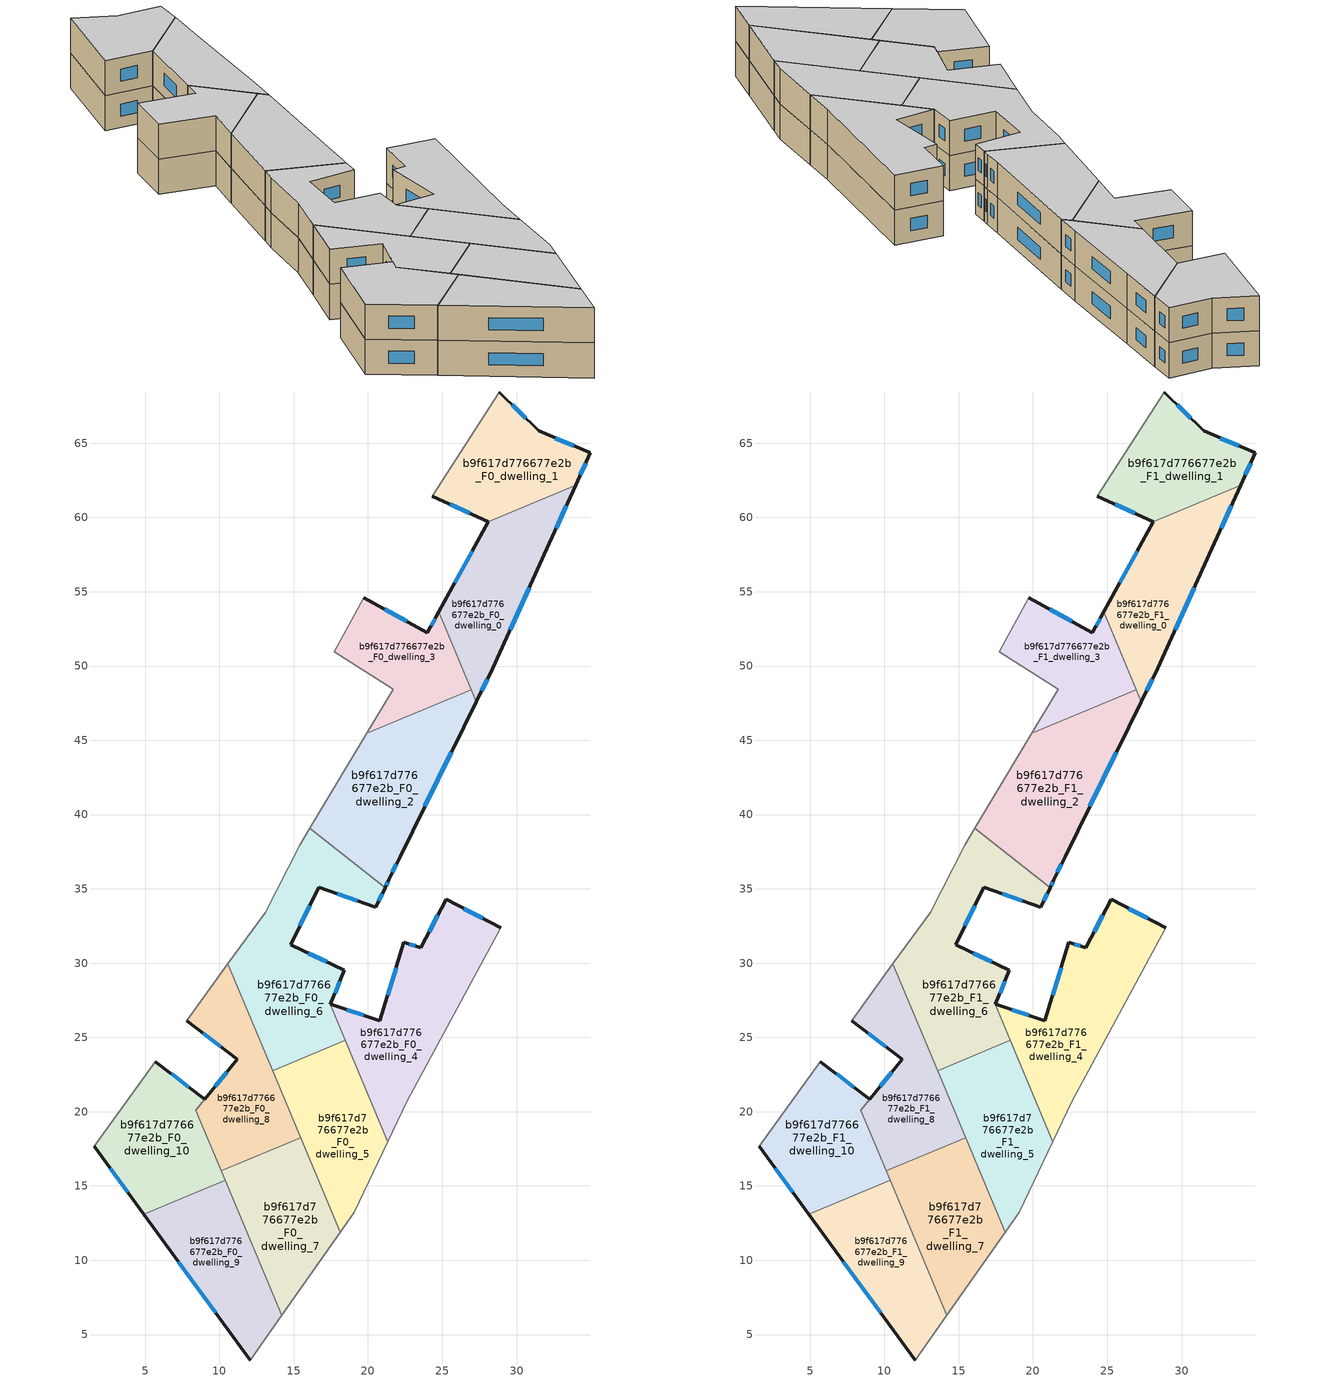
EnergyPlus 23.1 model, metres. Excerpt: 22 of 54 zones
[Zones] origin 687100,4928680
b9f617d776677e2b_F0_dwelling_0
 floor ground (EU_floor_Construction): 33.98,62.18 32.04,57.89 28.38,49.83 27.29,47.6 24.76,53.64 28.08,59.71 z0
 wall outside (EU_wall_Construction): 28.08,59.71 24.76,53.64 / 27.29,47.6 28.38,49.83 32.04,57.89 33.98,62.18 z0:3
 wall to b9f617d776677e2b_F0_dwelling_1 (EU_wall_Construction): 33.98,62.18 28.08,59.71 z0:3
 wall to b9f617d776677e2b_F0_dwelling_3 (EU_wall_Construction): 24.76,53.64 26.95,48.41 z0:3
 wall to b9f617d776677e2b_F0_dwelling_2 (EU_wall_Construction): 26.95,48.41 27.29,47.6 z0:3
 window (EU_Window_Construction): 27,57.74 25.84,55.61 / 32.67,59.29 33.35,60.79 / 29.57,52.45 30.85,55.27 / 27.64,48.33 28.03,49.11 z0.98:2.02
b9f617d776677e2b_F0_dwelling_1
 floor ground (EU_floor_Construction): 34.96,64.36 33.98,62.18 28.08,59.71 24.32,61.43 28.83,68.45 31.49,65.82 z0
 wall outside (EU_wall_Construction): 24.32,61.43 28.08,59.71 / 33.98,62.18 34.96,64.36 31.49,65.82 28.83,68.45 z0:3
 wall adiabatic (EU_wall_Construction): 28.83,68.45 24.32,61.43 z0:3
 window (EU_Window_Construction): 25.55,60.87 26.86,60.27 / 30.63,66.68 29.7,67.59 / 33.84,64.84 32.62,65.35 / 34.3,62.89 34.64,63.65 z0.98:2.02
b9f617d776677e2b_F0_dwelling_10
 floor ground (EU_floor_Construction): 9.02,20.83 8.42,20.08 10.38,15.4 4.91,13.11 1.57,17.67 5.69,23.37 z0
 wall outside (EU_wall_Construction): 1.57,17.67 4.91,13.11 / 9.02,20.83 5.69,23.37 z0:3
 wall to b9f617d776677e2b_F0_dwelling_8 (EU_wall_Construction): 10.12,16.01 8.42,20.08 9.02,20.83 z0:3
 wall to b9f617d776677e2b_F0_dwelling_9 (EU_wall_Construction): 4.91,13.11 10.38,15.4 z0:3
 wall adiabatic (EU_wall_Construction): 5.69,23.37 1.57,17.67 z0:3
 wall to b9f617d776677e2b_F0_dwelling_7 (EU_wall_Construction): 10.38,15.4 10.12,16.01 z0:3
 window (EU_Window_Construction): 2.66,16.19 3.82,14.59 / 7.94,21.66 6.78,22.55 z0.98:2.02
b9f617d776677e2b_F0_dwelling_2
 floor ground (EU_floor_Construction): 26.95,48.41 27.29,47.6 22.16,37.17 21.4,35.61 21.16,35.09 16.09,39.08 19.94,45.48 z0
 wall outside (EU_wall_Construction): 21.16,35.09 21.4,35.61 22.16,37.17 27.29,47.6 z0:3
 wall to b9f617d776677e2b_F0_dwelling_6 (EU_wall_Construction): 16.09,39.08 21.16,35.09 z0:3
 wall adiabatic (EU_wall_Construction): 19.94,45.48 16.09,39.08 z0:3
 wall to b9f617d776677e2b_F0_dwelling_3 (EU_wall_Construction): 26.95,48.41 19.94,45.48 z0:3
 window (EU_Window_Construction): 23.83,40.57 25.62,44.21 / 21.65,36.12 21.92,36.67 / 21.24,35.26 21.32,35.44 z0.98:2.02
b9f617d776677e2b_F0_dwelling_3
 floor ground (EU_floor_Construction): 24.76,53.64 26.95,48.41 19.94,45.48 21.71,48.43 17.72,50.95 19.72,54.59 24,52.25 z0
 wall outside (EU_wall_Construction): 24.76,53.64 24,52.25 19.72,54.59 z0:3
 wall adiabatic (EU_wall_Construction): 19.72,54.59 17.72,50.95 21.71,48.43 19.94,45.48 z0:3
 window (EU_Window_Construction): 22.61,53.01 21.12,53.83 / 24.51,53.19 24.25,52.7 z0.98:2.02
b9f617d776677e2b_F0_dwelling_4
 floor ground (EU_floor_Construction): 28.92,32.38 22.65,20.74 21.33,17.98 17.46,27.23 17.48,27.23 20.79,26.12 22.42,31.39 23.56,31.04 25.25,34.29 z0
 wall outside (EU_wall_Construction): 28.92,32.38 25.25,34.29 23.56,31.04 22.42,31.39 20.79,26.12 17.48,27.23 17.46,27.23 z0:3
 wall adiabatic (EU_wall_Construction): 21.33,17.98 22.65,20.74 28.92,32.38 z0:3
 wall to b9f617d776677e2b_F0_dwelling_5 (EU_wall_Construction): 18.48,24.79 21.33,17.98 z0:3
 wall to b9f617d776677e2b_F0_dwelling_6 (EU_wall_Construction): 17.46,27.23 18.48,24.79 z0:3
 window (EU_Window_Construction): 19.72,26.48 18.56,26.87 / 21.89,29.68 21.32,27.84 / 23.19,31.16 22.79,31.28 / 24.7,33.24 24.11,32.1 / 27.73,33.01 26.45,33.67 z0.98:2.02
b9f617d776677e2b_F0_dwelling_5
 floor ground (EU_floor_Construction): 18.48,24.79 21.33,17.98 19.06,13.22 18.13,11.9 13.59,22.75 z0
 wall to b9f617d776677e2b_F0_dwelling_6 (EU_wall_Construction): 18.48,24.79 13.59,22.75 z0:3
 wall adiabatic (EU_wall_Construction): 18.13,11.9 19.06,13.22 21.33,17.98 z0:3
 wall to b9f617d776677e2b_F0_dwelling_7 (EU_wall_Construction): 15.47,18.25 18.13,11.9 z0:3
 wall to b9f617d776677e2b_F0_dwelling_8 (EU_wall_Construction): 13.59,22.74 15.47,18.25 z0:3
b9f617d776677e2b_F0_dwelling_6
 floor ground (EU_floor_Construction): 21.16,35.09 20.53,33.76 16.68,35.11 14.8,31.24 18.41,29.51 17.48,27.23 18.48,24.79 13.59,22.75 10.57,29.95 13.08,33.4 15.4,37.93 16.09,39.08 z0
 wall outside (EU_wall_Construction): 17.48,27.23 18.41,29.51 14.8,31.24 16.68,35.11 20.53,33.76 21.16,35.09 z0:3
 wall adiabatic (EU_wall_Construction): 16.09,39.08 15.4,37.93 13.08,33.4 10.57,29.95 z0:3
 wall to b9f617d776677e2b_F0_dwelling_8 (EU_wall_Construction): 10.57,29.95 13.59,22.75 z0:3
 window (EU_Window_Construction): 20.74,34.19 20.95,34.66 / 17.94,34.67 19.28,34.2 / 15.42,32.5 16.07,33.86 / 17.24,30.08 15.98,30.68 / 17.78,27.97 18.11,28.77 z0.98:2.02
b9f617d776677e2b_F0_dwelling_7
 floor ground (EU_floor_Construction): 15.47,18.25 18.13,11.9 14.19,6.3 10.12,16.01 z0
 wall adiabatic (EU_wall_Construction): 14.19,6.3 18.13,11.9 z0:3
 wall to b9f617d776677e2b_F0_dwelling_8 (EU_wall_Construction): 15.47,18.25 10.12,16.01 z0:3
 wall to b9f617d776677e2b_F0_dwelling_9 (EU_wall_Construction): 10.38,15.4 14.19,6.3 z0:3
b9f617d776677e2b_F0_dwelling_8
 floor ground (EU_floor_Construction): 10.57,29.95 15.47,18.25 10.12,16.01 8.42,20.08 11.19,23.53 7.79,26.12 z0
 wall outside (EU_wall_Construction): 7.79,26.12 11.19,23.53 9.03,20.84 z0:3
 wall adiabatic (EU_wall_Construction): 10.57,29.95 7.79,26.12 z0:3
 window (EU_Window_Construction): 10.49,22.66 9.73,21.71 / 8.9,25.28 10.09,24.38 z0.98:2.02
b9f617d776677e2b_F0_dwelling_9
 floor ground (EU_floor_Construction): 10.38,15.4 14.19,6.3 12.07,3.29 4.91,13.11 z0
 wall outside (EU_wall_Construction): 4.91,13.11 12.07,3.29 z0:3
 wall adiabatic (EU_wall_Construction): 12.07,3.29 14.19,6.3 z0:3
 window (EU_Window_Construction): 7.24,9.91 9.74,6.48 z0.98:2.02
b9f617d776677e2b_F1_dwelling_0
 floor to b9f617d776677e2b_F0_dwelling_0 (EU_floor_Construction): 33.98,62.18 32.04,57.89 28.38,49.83 27.29,47.6 24.76,53.64 28.08,59.71 z3
 wall outside (EU_wall_Construction): 28.08,59.71 24.76,53.64 / 27.29,47.6 28.38,49.83 32.04,57.89 33.98,62.18 z3:6
 wall to b9f617d776677e2b_F1_dwelling_1 (EU_wall_Construction): 33.98,62.18 28.08,59.71 z3:6
 wall to b9f617d776677e2b_F1_dwelling_3 (EU_wall_Construction): 24.76,53.64 26.95,48.41 z3:6
 wall to b9f617d776677e2b_F1_dwelling_2 (EU_wall_Construction): 26.95,48.41 27.29,47.6 z3:6
 window (EU_Window_Construction): 27,57.74 25.84,55.61 / 32.67,59.29 33.35,60.79 / 29.57,52.45 30.85,55.27 / 27.64,48.33 28.03,49.11 z3.98:5.02
 ceiling to b9f617d776677e2b_F2_dwelling_0 (EU_floor_Construction): 28.38,49.83 32.04,57.89 33.98,62.18 28.08,59.71 24.76,53.64 27.29,47.6 z6
b9f617d776677e2b_F1_dwelling_1
 floor to b9f617d776677e2b_F0_dwelling_1 (EU_floor_Construction): 34.96,64.36 33.98,62.18 28.08,59.71 24.32,61.43 28.83,68.45 31.49,65.82 z3
 wall outside (EU_wall_Construction): 24.32,61.43 28.08,59.71 / 33.98,62.18 34.96,64.36 31.49,65.82 28.83,68.45 z3:6
 wall adiabatic (EU_wall_Construction): 28.83,68.45 24.32,61.43 z3:6
 window (EU_Window_Construction): 25.55,60.87 26.86,60.27 / 30.63,66.68 29.7,67.59 / 33.84,64.84 32.62,65.35 / 34.3,62.89 34.64,63.65 z3.98:5.02
 ceiling to b9f617d776677e2b_F2_dwelling_1 (EU_floor_Construction): 33.98,62.18 34.96,64.36 31.49,65.82 28.83,68.45 24.32,61.43 28.08,59.71 z6
b9f617d776677e2b_F1_dwelling_10
 floor to b9f617d776677e2b_F0_dwelling_10 (EU_floor_Construction): 9.02,20.83 8.42,20.08 10.38,15.4 4.91,13.11 1.57,17.67 5.69,23.37 z3
 wall outside (EU_wall_Construction): 1.57,17.67 4.91,13.11 / 9.02,20.83 5.69,23.37 z3:6
 wall to b9f617d776677e2b_F1_dwelling_8 (EU_wall_Construction): 10.12,16.01 8.42,20.08 9.02,20.83 z3:6
 wall to b9f617d776677e2b_F1_dwelling_9 (EU_wall_Construction): 4.91,13.11 10.38,15.4 z3:6
 wall adiabatic (EU_wall_Construction): 5.69,23.37 1.57,17.67 z3:6
 wall to b9f617d776677e2b_F1_dwelling_7 (EU_wall_Construction): 10.38,15.4 10.12,16.01 z3:6
 window (EU_Window_Construction): 2.66,16.19 3.82,14.59 / 7.94,21.66 6.78,22.55 z3.98:5.02
 ceiling to b9f617d776677e2b_F2_dwelling_10 (EU_floor_Construction): 10.38,15.4 8.42,20.08 9.02,20.83 5.69,23.37 1.57,17.67 4.91,13.11 z6
b9f617d776677e2b_F1_dwelling_2
 floor to b9f617d776677e2b_F0_dwelling_2 (EU_floor_Construction): 26.95,48.41 27.29,47.6 22.16,37.17 21.4,35.61 21.16,35.09 16.09,39.08 19.94,45.48 z3
 wall outside (EU_wall_Construction): 21.16,35.09 21.4,35.61 22.16,37.17 27.29,47.6 z3:6
 wall to b9f617d776677e2b_F1_dwelling_6 (EU_wall_Construction): 16.09,39.08 21.16,35.09 z3:6
 wall adiabatic (EU_wall_Construction): 19.94,45.48 16.09,39.08 z3:6
 wall to b9f617d776677e2b_F1_dwelling_3 (EU_wall_Construction): 26.95,48.41 19.94,45.48 z3:6
 window (EU_Window_Construction): 23.83,40.57 25.62,44.21 / 21.65,36.12 21.92,36.67 / 21.24,35.26 21.32,35.44 z3.98:5.02
 ceiling to b9f617d776677e2b_F2_dwelling_2 (EU_floor_Construction): 22.16,37.17 27.29,47.6 26.95,48.41 19.94,45.48 16.09,39.08 21.16,35.09 21.4,35.61 z6
b9f617d776677e2b_F1_dwelling_3
 floor to b9f617d776677e2b_F0_dwelling_3 (EU_floor_Construction): 24.76,53.64 26.95,48.41 19.94,45.48 21.71,48.43 17.72,50.95 19.72,54.59 24,52.25 z3
 wall outside (EU_wall_Construction): 24.76,53.64 24,52.25 19.72,54.59 z3:6
 wall adiabatic (EU_wall_Construction): 19.72,54.59 17.72,50.95 21.71,48.43 19.94,45.48 z3:6
 window (EU_Window_Construction): 22.61,53.01 21.12,53.83 / 24.51,53.19 24.25,52.7 z3.98:5.02
 ceiling to b9f617d776677e2b_F2_dwelling_3 (EU_floor_Construction): 26.95,48.41 24.76,53.64 24,52.25 19.72,54.59 17.72,50.95 21.71,48.43 19.94,45.48 z6
b9f617d776677e2b_F1_dwelling_4
 floor to b9f617d776677e2b_F0_dwelling_4 (EU_floor_Construction): 28.92,32.38 22.65,20.74 21.33,17.98 17.46,27.23 17.48,27.23 20.79,26.12 22.42,31.39 23.56,31.04 25.25,34.29 z3
 wall outside (EU_wall_Construction): 28.92,32.38 25.25,34.29 23.56,31.04 22.42,31.39 20.79,26.12 17.48,27.23 17.46,27.23 z3:6
 wall adiabatic (EU_wall_Construction): 21.33,17.98 22.65,20.74 28.92,32.38 z3:6
 wall to b9f617d776677e2b_F1_dwelling_5 (EU_wall_Construction): 18.48,24.79 21.33,17.98 z3:6
 wall to b9f617d776677e2b_F1_dwelling_6 (EU_wall_Construction): 17.46,27.23 18.48,24.79 z3:6
 window (EU_Window_Construction): 19.72,26.48 18.56,26.87 / 21.89,29.68 21.32,27.84 / 23.19,31.16 22.79,31.28 / 24.7,33.24 24.11,32.1 / 27.73,33.01 26.45,33.67 z3.98:5.02
 ceiling to b9f617d776677e2b_F2_dwelling_4 (EU_floor_Construction): 22.65,20.74 28.92,32.38 25.25,34.29 23.56,31.04 22.42,31.39 20.79,26.12 17.48,27.23 17.46,27.23 21.33,17.98 z6
b9f617d776677e2b_F1_dwelling_5
 floor to b9f617d776677e2b_F0_dwelling_5 (EU_floor_Construction): 18.48,24.79 21.33,17.98 19.06,13.22 18.13,11.9 13.59,22.75 z3
 wall to b9f617d776677e2b_F1_dwelling_6 (EU_wall_Construction): 18.48,24.79 13.59,22.75 z3:6
 wall adiabatic (EU_wall_Construction): 18.13,11.9 19.06,13.22 21.33,17.98 z3:6
 wall to b9f617d776677e2b_F1_dwelling_7 (EU_wall_Construction): 15.47,18.25 18.13,11.9 z3:6
 wall to b9f617d776677e2b_F1_dwelling_8 (EU_wall_Construction): 13.59,22.74 15.47,18.25 z3:6
 ceiling to b9f617d776677e2b_F2_dwelling_5 (EU_floor_Construction): 19.06,13.22 21.33,17.98 18.48,24.79 13.59,22.75 18.13,11.9 z6
b9f617d776677e2b_F1_dwelling_6
 floor to b9f617d776677e2b_F0_dwelling_6 (EU_floor_Construction): 21.16,35.09 20.53,33.76 16.68,35.11 14.8,31.24 18.41,29.51 17.46,27.23 18.48,24.79 13.59,22.75 10.57,29.95 13.08,33.4 15.4,37.93 16.09,39.08 z3
 wall outside (EU_wall_Construction): 17.48,27.23 18.41,29.51 14.8,31.24 16.68,35.11 20.53,33.76 21.16,35.09 z3:6
 wall adiabatic (EU_wall_Construction): 16.09,39.08 15.4,37.93 13.08,33.4 10.57,29.95 z3:6
 wall to b9f617d776677e2b_F1_dwelling_8 (EU_wall_Construction): 10.57,29.95 13.59,22.75 z3:6
 window (EU_Window_Construction): 20.74,34.19 20.95,34.66 / 17.94,34.67 19.28,34.2 / 15.42,32.5 16.07,33.86 / 17.24,30.08 15.98,30.68 / 17.78,27.97 18.11,28.77 z3.98:5.02
 ceiling to b9f617d776677e2b_F2_dwelling_6 (EU_floor_Construction): 18.48,24.79 17.46,27.23 18.41,29.51 14.8,31.24 16.68,35.11 20.53,33.76 21.16,35.09 16.09,39.08 15.4,37.93 13.08,33.4 10.57,29.95 13.59,22.75 z6
b9f617d776677e2b_F1_dwelling_7
 floor to b9f617d776677e2b_F0_dwelling_7 (EU_floor_Construction): 15.47,18.25 18.13,11.9 14.19,6.3 10.12,16.01 z3
 wall adiabatic (EU_wall_Construction): 14.19,6.3 18.13,11.9 z3:6
 wall to b9f617d776677e2b_F1_dwelling_8 (EU_wall_Construction): 15.47,18.25 10.12,16.01 z3:6
 wall to b9f617d776677e2b_F1_dwelling_9 (EU_wall_Construction): 10.38,15.4 14.19,6.3 z3:6
 ceiling to b9f617d776677e2b_F2_dwelling_7 (EU_floor_Construction): 14.19,6.3 18.13,11.9 15.47,18.25 10.12,16.01 z6
b9f617d776677e2b_F1_dwelling_8
 floor to b9f617d776677e2b_F0_dwelling_8 (EU_floor_Construction): 10.57,29.95 15.47,18.25 10.12,16.01 8.42,20.08 11.19,23.53 7.79,26.12 z3
 wall outside (EU_wall_Construction): 7.79,26.12 11.19,23.53 9.03,20.84 z3:6
 wall adiabatic (EU_wall_Construction): 10.57,29.95 7.79,26.12 z3:6
 window (EU_Window_Construction): 10.49,22.66 9.73,21.71 / 8.9,25.28 10.09,24.38 z3.98:5.02
 ceiling to b9f617d776677e2b_F2_dwelling_8 (EU_floor_Construction): 15.47,18.25 10.57,29.95 7.79,26.12 11.19,23.53 8.42,20.08 10.12,16.01 z6
b9f617d776677e2b_F1_dwelling_9
 floor to b9f617d776677e2b_F0_dwelling_9 (EU_floor_Construction): 10.38,15.4 14.19,6.3 12.07,3.29 4.91,13.11 z3
 wall outside (EU_wall_Construction): 4.91,13.11 12.07,3.29 z3:6
 wall adiabatic (EU_wall_Construction): 12.07,3.29 14.19,6.3 z3:6
 window (EU_Window_Construction): 7.24,9.91 9.74,6.48 z3.98:5.02
 ceiling to b9f617d776677e2b_F2_dwelling_9 (EU_floor_Construction): 12.07,3.29 14.19,6.3 10.38,15.4 4.91,13.11 z6
[Building]
EU S2 Campaign: North Axis=0; Terrain=City; Solar Distribution=FullExterior
[Site:Location]
Bologna: Latitude=44.5; Longitude=11.25; Time Zone=1; Elevation=37
[SizingPeriod:WeatherFileDays]
AnnualSizingPeriod: Begin Month=1; Begin Day of Month=1; End Month=12; End Day of Month=31; Day of Week for Start Day=Monday; Use Weather File Daylight Saving Period=No; Use Weather File Rain and Snow Indicators=No
[MATERIAL]
EU_InternalMass_Material: Roughness=MediumRough; Thickness=0.1; Conductivity=1; Density=1800; Specific Heat=900; Thermal Absorptance=0.9; Solar Absorptance=0.7; Visible Absorptance=0.7
[MATERIAL:NOMASS] Roughness=MediumRough; Thermal Absorptance=0.9; Solar Absorptance=0.7; Visible Absorptance=0.7
Name | Thermal Resistance
EU_wall_NoMass | 0.905828
EU_floor_NoMass | 0.67114
[WINDOWMATERIAL:SIMPLEGLAZINGSYSTEM]
EU_Window_SimpleGlazing: UFactor=4.52486; Solar Heat Gain Coefficient=0.85; Visible Transmittance=0.85
[CONSTRUCTION]
EU_wall_Construction: EU_wall_NoMass
EU_floor_Construction: EU_floor_NoMass
EU_Window_Construction: EU_Window_SimpleGlazing
EU_InternalMass_Construction: EU_InternalMass_Material
[ZONE] Type=1; Multiplier=1; Ceiling Height=autocalculate; Floor Area=autocalculate; Part of Total Floor Area=Yes
Name | Volume
b9f617d776677e2b_F0_dwelling_0; b9f617d776677e2b_F1_dwelling_0 | 158.982
b9f617d776677e2b_F0_dwelling_1; b9f617d776677e2b_F1_dwelling_1 | 143.925
b9f617d776677e2b_F0_dwelling_10; b9f617d776677e2b_F1_dwelling_10 | 153.901
b9f617d776677e2b_F0_dwelling_2; b9f617d776677e2b_F1_dwelling_2 | 199.833
b9f617d776677e2b_F0_dwelling_3; b9f617d776677e2b_F1_dwelling_3 | 125.768
b9f617d776677e2b_F0_dwelling_4; b9f617d776677e2b_F1_dwelling_4 | 207.779
b9f617d776677e2b_F0_dwelling_5; b9f617d776677e2b_F1_dwelling_5 | 154.467
b9f617d776677e2b_F0_dwelling_6 | 220.98
b9f617d776677e2b_F1_dwelling_6 | 220.916
b9f617d776677e2b_F0_dwelling_7; b9f617d776677e2b_F1_dwelling_7 | 151.447
b9f617d776677e2b_F0_dwelling_8; b9f617d776677e2b_F1_dwelling_8 | 149.003
b9f617d776677e2b_F0_dwelling_9; b9f617d776677e2b_F1_dwelling_9 | 151.449
[INTERNALMASS] Construction=EU_InternalMass_Construction
Name | Zone or ZoneList | Surface Area
b9f617d776677e2b_F0_dwelling_0_EU_InternalMass | b9f617d776677e2b_F0_dwelling_0 | 52.9936
b9f617d776677e2b_F0_dwelling_1_EU_InternalMass | b9f617d776677e2b_F0_dwelling_1 | 47.975
b9f617d776677e2b_F0_dwelling_2_EU_InternalMass | b9f617d776677e2b_F0_dwelling_2 | 66.6105
b9f617d776677e2b_F0_dwelling_3_EU_InternalMass | b9f617d776677e2b_F0_dwelling_3 | 41.9224
b9f617d776677e2b_F0_dwelling_4_EU_InternalMass | b9f617d776677e2b_F0_dwelling_4 | 69.261
b9f617d776677e2b_F0_dwelling_5_EU_InternalMass | b9f617d776677e2b_F0_dwelling_5 | 51.4889
b9f617d776677e2b_F0_dwelling_6_EU_InternalMass | b9f617d776677e2b_F0_dwelling_6 | 73.6365
b9f617d776677e2b_F0_dwelling_7_EU_InternalMass | b9f617d776677e2b_F0_dwelling_7 | 50.482
b9f617d776677e2b_F0_dwelling_8_EU_InternalMass | b9f617d776677e2b_F0_dwelling_8 | 49.6682
b9f617d776677e2b_F0_dwelling_9_EU_InternalMass | b9f617d776677e2b_F0_dwelling_9 | 50.4827
b9f617d776677e2b_F0_dwelling_10_EU_InternalMass | b9f617d776677e2b_F0_dwelling_10 | 51.3006
b9f617d776677e2b_F1_dwelling_0_EU_InternalMass | b9f617d776677e2b_F1_dwelling_0 | 52.9936
b9f617d776677e2b_F1_dwelling_1_EU_InternalMass | b9f617d776677e2b_F1_dwelling_1 | 47.975
b9f617d776677e2b_F1_dwelling_2_EU_InternalMass | b9f617d776677e2b_F1_dwelling_2 | 66.6105
b9f617d776677e2b_F1_dwelling_3_EU_InternalMass | b9f617d776677e2b_F1_dwelling_3 | 41.9224
b9f617d776677e2b_F1_dwelling_4_EU_InternalMass | b9f617d776677e2b_F1_dwelling_4 | 69.261
b9f617d776677e2b_F1_dwelling_5_EU_InternalMass | b9f617d776677e2b_F1_dwelling_5 | 51.4889
b9f617d776677e2b_F1_dwelling_6_EU_InternalMass | b9f617d776677e2b_F1_dwelling_6 | 73.6365
b9f617d776677e2b_F1_dwelling_7_EU_InternalMass | b9f617d776677e2b_F1_dwelling_7 | 50.482
b9f617d776677e2b_F1_dwelling_8_EU_InternalMass | b9f617d776677e2b_F1_dwelling_8 | 49.6682
b9f617d776677e2b_F1_dwelling_9_EU_InternalMass | b9f617d776677e2b_F1_dwelling_9 | 50.4827
b9f617d776677e2b_F1_dwelling_10_EU_InternalMass | b9f617d776677e2b_F1_dwelling_10 | 51.3006
[OTHEREQUIPMENT] Fuel Type=Electricity; Design Level Calculation Method=Watts/Area; Power per Zone Floor Area=1; Fraction Latent=0; Fraction Radiant=0; Fraction Lost=0; Carbon Dioxide Generation Rate=0; EndUse Subcategory=EU_Step8_InternalGains
Name | Zone or ZoneList or Space or SpaceList | Schedule
EU_Step8_InternalGain_b9f617d776677e2b_F0_dwelling_0_f000 | b9f617d776677e2b_F0_dwelling_0 | EU_Step8_GainSchedule_b9f617d776677e2b_F0_dwelling_0_f000
EU_Step8_InternalGain_b9f617d776677e2b_F0_dwelling_1_f000 | b9f617d776677e2b_F0_dwelling_1 | EU_Step8_GainSchedule_b9f617d776677e2b_F0_dwelling_1_f000
EU_Step8_InternalGain_b9f617d776677e2b_F0_dwelling_2_f000 | b9f617d776677e2b_F0_dwelling_2 | EU_Step8_GainSchedule_b9f617d776677e2b_F0_dwelling_2_f000
EU_Step8_InternalGain_b9f617d776677e2b_F0_dwelling_3_f000 | b9f617d776677e2b_F0_dwelling_3 | EU_Step8_GainSchedule_b9f617d776677e2b_F0_dwelling_3_f000
EU_Step8_InternalGain_b9f617d776677e2b_F0_dwelling_4_f000 | b9f617d776677e2b_F0_dwelling_4 | EU_Step8_GainSchedule_b9f617d776677e2b_F0_dwelling_4_f000
EU_Step8_InternalGain_b9f617d776677e2b_F0_dwelling_5_f000 | b9f617d776677e2b_F0_dwelling_5 | EU_Step8_GainSchedule_b9f617d776677e2b_F0_dwelling_5_f000
EU_Step8_InternalGain_b9f617d776677e2b_F0_dwelling_6_f000 | b9f617d776677e2b_F0_dwelling_6 | EU_Step8_GainSchedule_b9f617d776677e2b_F0_dwelling_6_f000
EU_Step8_InternalGain_b9f617d776677e2b_F0_dwelling_7_f000 | b9f617d776677e2b_F0_dwelling_7 | EU_Step8_GainSchedule_b9f617d776677e2b_F0_dwelling_7_f000
EU_Step8_InternalGain_b9f617d776677e2b_F0_dwelling_8_f000 | b9f617d776677e2b_F0_dwelling_8 | EU_Step8_GainSchedule_b9f617d776677e2b_F0_dwelling_8_f000
EU_Step8_InternalGain_b9f617d776677e2b_F0_dwelling_9_f000 | b9f617d776677e2b_F0_dwelling_9 | EU_Step8_GainSchedule_b9f617d776677e2b_F0_dwelling_9_f000
EU_Step8_InternalGain_b9f617d776677e2b_F0_dwelling_10_f000 | b9f617d776677e2b_F0_dwelling_10 | EU_Step8_GainSchedule_b9f617d776677e2b_F0_dwelling_10_f000
EU_Step8_InternalGain_b9f617d776677e2b_F1_dwelling_0_f000 | b9f617d776677e2b_F1_dwelling_0 | EU_Step8_GainSchedule_b9f617d776677e2b_F1_dwelling_0_f000
EU_Step8_InternalGain_b9f617d776677e2b_F1_dwelling_1_f000 | b9f617d776677e2b_F1_dwelling_1 | EU_Step8_GainSchedule_b9f617d776677e2b_F1_dwelling_1_f000
EU_Step8_InternalGain_b9f617d776677e2b_F1_dwelling_2_f000 | b9f617d776677e2b_F1_dwelling_2 | EU_Step8_GainSchedule_b9f617d776677e2b_F1_dwelling_2_f000
EU_Step8_InternalGain_b9f617d776677e2b_F1_dwelling_3_f000 | b9f617d776677e2b_F1_dwelling_3 | EU_Step8_GainSchedule_b9f617d776677e2b_F1_dwelling_3_f000
EU_Step8_InternalGain_b9f617d776677e2b_F1_dwelling_4_f000 | b9f617d776677e2b_F1_dwelling_4 | EU_Step8_GainSchedule_b9f617d776677e2b_F1_dwelling_4_f000
EU_Step8_InternalGain_b9f617d776677e2b_F1_dwelling_5_f000 | b9f617d776677e2b_F1_dwelling_5 | EU_Step8_GainSchedule_b9f617d776677e2b_F1_dwelling_5_f000
EU_Step8_InternalGain_b9f617d776677e2b_F1_dwelling_6_f000 | b9f617d776677e2b_F1_dwelling_6 | EU_Step8_GainSchedule_b9f617d776677e2b_F1_dwelling_6_f000
EU_Step8_InternalGain_b9f617d776677e2b_F1_dwelling_7_f000 | b9f617d776677e2b_F1_dwelling_7 | EU_Step8_GainSchedule_b9f617d776677e2b_F1_dwelling_7_f000
EU_Step8_InternalGain_b9f617d776677e2b_F1_dwelling_8_f000 | b9f617d776677e2b_F1_dwelling_8 | EU_Step8_GainSchedule_b9f617d776677e2b_F1_dwelling_8_f000
EU_Step8_InternalGain_b9f617d776677e2b_F1_dwelling_9_f000 | b9f617d776677e2b_F1_dwelling_9 | EU_Step8_GainSchedule_b9f617d776677e2b_F1_dwelling_9_f000
EU_Step8_InternalGain_b9f617d776677e2b_F1_dwelling_10_f000 | b9f617d776677e2b_F1_dwelling_10 | EU_Step8_GainSchedule_b9f617d776677e2b_F1_dwelling_10_f000
[ZONEVENTILATION:DESIGNFLOWRATE] Schedule=EU_AlwaysOn; Design Flow Rate Calculation Method=AirChanges/Hour; Air Changes per Hour=0.73129; Ventilation Type=Natural; Fan Pressure Rise=0; Fan Total Efficiency=1; Constant Term Coefficient=1; Temperature Term Coefficient=0; Velocity Term Coefficient=0; Velocity Squared Term Coefficient=0; Minimum Indoor Temperature=-100; Maximum Indoor Temperature=100; Delta Temperature=-100; Minimum Outdoor Temperature=-100; Maximum Outdoor Temperature=100; Maximum Wind Speed=40
Name | Zone or ZoneList or Space or SpaceList
EU_ConstantAir_b9f617d776677e2b_F0_dwelling_0 | b9f617d776677e2b_F0_dwelling_0
EU_ConstantAir_b9f617d776677e2b_F0_dwelling_1 | b9f617d776677e2b_F0_dwelling_1
EU_ConstantAir_b9f617d776677e2b_F0_dwelling_2 | b9f617d776677e2b_F0_dwelling_2
EU_ConstantAir_b9f617d776677e2b_F0_dwelling_3 | b9f617d776677e2b_F0_dwelling_3
EU_ConstantAir_b9f617d776677e2b_F0_dwelling_4 | b9f617d776677e2b_F0_dwelling_4
EU_ConstantAir_b9f617d776677e2b_F0_dwelling_5 | b9f617d776677e2b_F0_dwelling_5
EU_ConstantAir_b9f617d776677e2b_F0_dwelling_6 | b9f617d776677e2b_F0_dwelling_6
EU_ConstantAir_b9f617d776677e2b_F0_dwelling_7 | b9f617d776677e2b_F0_dwelling_7
EU_ConstantAir_b9f617d776677e2b_F0_dwelling_8 | b9f617d776677e2b_F0_dwelling_8
EU_ConstantAir_b9f617d776677e2b_F0_dwelling_9 | b9f617d776677e2b_F0_dwelling_9
EU_ConstantAir_b9f617d776677e2b_F0_dwelling_10 | b9f617d776677e2b_F0_dwelling_10
EU_ConstantAir_b9f617d776677e2b_F1_dwelling_0 | b9f617d776677e2b_F1_dwelling_0
EU_ConstantAir_b9f617d776677e2b_F1_dwelling_1 | b9f617d776677e2b_F1_dwelling_1
EU_ConstantAir_b9f617d776677e2b_F1_dwelling_2 | b9f617d776677e2b_F1_dwelling_2
EU_ConstantAir_b9f617d776677e2b_F1_dwelling_3 | b9f617d776677e2b_F1_dwelling_3
EU_ConstantAir_b9f617d776677e2b_F1_dwelling_4 | b9f617d776677e2b_F1_dwelling_4
EU_ConstantAir_b9f617d776677e2b_F1_dwelling_5 | b9f617d776677e2b_F1_dwelling_5
EU_ConstantAir_b9f617d776677e2b_F1_dwelling_6 | b9f617d776677e2b_F1_dwelling_6
EU_ConstantAir_b9f617d776677e2b_F1_dwelling_7 | b9f617d776677e2b_F1_dwelling_7
EU_ConstantAir_b9f617d776677e2b_F1_dwelling_8 | b9f617d776677e2b_F1_dwelling_8
EU_ConstantAir_b9f617d776677e2b_F1_dwelling_9 | b9f617d776677e2b_F1_dwelling_9
EU_ConstantAir_b9f617d776677e2b_F1_dwelling_10 | b9f617d776677e2b_F1_dwelling_10
[HVACTEMPLATE:THERMOSTAT] Constant Heating Setpoint=20; Constant Cooling Setpoint=50
EU_HeatOnly_b9f617d776677e2b_F0_dwelling_0; EU_HeatOnly_b9f617d776677e2b_F0_dwelling_1; EU_HeatOnly_b9f617d776677e2b_F0_dwelling_2; EU_HeatOnly_b9f617d776677e2b_F0_dwelling_3; EU_HeatOnly_b9f617d776677e2b_F0_dwelling_4; EU_HeatOnly_b9f617d776677e2b_F0_dwelling_5; EU_HeatOnly_b9f617d776677e2b_F0_dwelling_6; EU_HeatOnly_b9f617d776677e2b_F0_dwelling_7; EU_HeatOnly_b9f617d776677e2b_F0_dwelling_8; EU_HeatOnly_b9f617d776677e2b_F0_dwelling_9; EU_HeatOnly_b9f617d776677e2b_F0_dwelling_10; EU_HeatOnly_b9f617d776677e2b_F1_dwelling_0; EU_HeatOnly_b9f617d776677e2b_F1_dwelling_1; EU_HeatOnly_b9f617d776677e2b_F1_dwelling_2; EU_HeatOnly_b9f617d776677e2b_F1_dwelling_3; EU_HeatOnly_b9f617d776677e2b_F1_dwelling_4; EU_HeatOnly_b9f617d776677e2b_F1_dwelling_5; EU_HeatOnly_b9f617d776677e2b_F1_dwelling_6; EU_HeatOnly_b9f617d776677e2b_F1_dwelling_7; EU_HeatOnly_b9f617d776677e2b_F1_dwelling_8; EU_HeatOnly_b9f617d776677e2b_F1_dwelling_9; EU_HeatOnly_b9f617d776677e2b_F1_dwelling_10; EU_HeatOnly_b9f617d776677e2b_F2_dwelling_0; EU_HeatOnly_b9f617d776677e2b_F2_dwelling_1; EU_HeatOnly_b9f617d776677e2b_F2_dwelling_2; EU_HeatOnly_b9f617d776677e2b_F2_dwelling_3; EU_HeatOnly_b9f617d776677e2b_F2_dwelling_4; EU_HeatOnly_b9f617d776677e2b_F2_dwelling_5; EU_HeatOnly_b9f617d776677e2b_F2_dwelling_6; EU_HeatOnly_b9f617d776677e2b_F2_dwelling_7; EU_HeatOnly_b9f617d776677e2b_F2_dwelling_8; EU_HeatOnly_b9f617d776677e2b_F2_dwelling_9; EU_HeatOnly_b9f617d776677e2b_F2_dwelling_10; EU_HeatOnly_b9f617d776677e2b_F3_dwelling_0; EU_HeatOnly_b9f617d776677e2b_F3_dwelling_1; EU_HeatOnly_b9f617d776677e2b_F3_dwelling_2; EU_HeatOnly_b9f617d776677e2b_F3_dwelling_3; EU_HeatOnly_b9f617d776677e2b_F3_dwelling_4; EU_HeatOnly_b9f617d776677e2b_F3_dwelling_5; EU_HeatOnly_b9f617d776677e2b_F3_dwelling_6; EU_HeatOnly_b9f617d776677e2b_F3_dwelling_7; EU_HeatOnly_b9f617d776677e2b_F3_dwelling_8; EU_HeatOnly_b9f617d776677e2b_F3_dwelling_9; EU_HeatOnly_b9f617d776677e2b_F3_dwelling_10; EU_HeatOnly_b9f617d776677e2b_F4_dwelling_0; EU_HeatOnly_b9f617d776677e2b_F4_dwelling_1; EU_HeatOnly_b9f617d776677e2b_F4_dwelling_2; EU_HeatOnly_b9f617d776677e2b_F4_dwelling_3; EU_HeatOnly_b9f617d776677e2b_F4_dwelling_4; EU_HeatOnly_b9f617d776677e2b_F4_dwelling_5; EU_HeatOnly_b9f617d776677e2b_F4_dwelling_6; EU_HeatOnly_b9f617d776677e2b_F4_dwelling_7; EU_HeatOnly_b9f617d776677e2b_F4_dwelling_8; EU_HeatOnly_b9f617d776677e2b_F4_dwelling_9
[HVACTEMPLATE:ZONE:IDEALLOADSAIRSYSTEM] System Availability Schedule=EU_AlwaysOn; Maximum Heating Supply Air Temperature=50; Minimum Cooling Supply Air Temperature=13; Maximum Heating Supply Air Humidity Ratio=0.0156; Minimum Cooling Supply Air Humidity Ratio=0.0077; Heating Limit=NoLimit; Cooling Limit=NoLimit; Heating Availability Schedule=EU_AlwaysOn; Cooling Availability Schedule=EU_CoolingOff; Dehumidification Control Type=ConstantSensibleHeatRatio; Cooling Sensible Heat Ratio=0.7; Dehumidification Setpoint=60; Humidification Control Type=None; Humidification Setpoint=30; Outdoor Air Method=None; Outdoor Air Flow Rate per Person=0.00944; Outdoor Air Flow Rate per Zone Floor Area=0; Outdoor Air Flow Rate per Zone=0; Demand Controlled Ventilation Type=None; Outdoor Air Economizer Type=NoEconomizer; Heat Recovery Type=None; Sensible Heat Recovery Effectiveness=0.7; Latent Heat Recovery Effectiveness=0.65
Name | Template Thermostat
b9f617d776677e2b_F0_dwelling_0 | EU_HeatOnly_b9f617d776677e2b_F0_dwelling_0
b9f617d776677e2b_F0_dwelling_1 | EU_HeatOnly_b9f617d776677e2b_F0_dwelling_1
b9f617d776677e2b_F0_dwelling_2 | EU_HeatOnly_b9f617d776677e2b_F0_dwelling_2
b9f617d776677e2b_F0_dwelling_3 | EU_HeatOnly_b9f617d776677e2b_F0_dwelling_3
b9f617d776677e2b_F0_dwelling_4 | EU_HeatOnly_b9f617d776677e2b_F0_dwelling_4
b9f617d776677e2b_F0_dwelling_5 | EU_HeatOnly_b9f617d776677e2b_F0_dwelling_5
b9f617d776677e2b_F0_dwelling_6 | EU_HeatOnly_b9f617d776677e2b_F0_dwelling_6
b9f617d776677e2b_F0_dwelling_7 | EU_HeatOnly_b9f617d776677e2b_F0_dwelling_7
b9f617d776677e2b_F0_dwelling_8 | EU_HeatOnly_b9f617d776677e2b_F0_dwelling_8
b9f617d776677e2b_F0_dwelling_9 | EU_HeatOnly_b9f617d776677e2b_F0_dwelling_9
b9f617d776677e2b_F0_dwelling_10 | EU_HeatOnly_b9f617d776677e2b_F0_dwelling_10
b9f617d776677e2b_F1_dwelling_0 | EU_HeatOnly_b9f617d776677e2b_F1_dwelling_0
b9f617d776677e2b_F1_dwelling_1 | EU_HeatOnly_b9f617d776677e2b_F1_dwelling_1
b9f617d776677e2b_F1_dwelling_2 | EU_HeatOnly_b9f617d776677e2b_F1_dwelling_2
b9f617d776677e2b_F1_dwelling_3 | EU_HeatOnly_b9f617d776677e2b_F1_dwelling_3
b9f617d776677e2b_F1_dwelling_4 | EU_HeatOnly_b9f617d776677e2b_F1_dwelling_4
b9f617d776677e2b_F1_dwelling_5 | EU_HeatOnly_b9f617d776677e2b_F1_dwelling_5
b9f617d776677e2b_F1_dwelling_6 | EU_HeatOnly_b9f617d776677e2b_F1_dwelling_6
b9f617d776677e2b_F1_dwelling_7 | EU_HeatOnly_b9f617d776677e2b_F1_dwelling_7
b9f617d776677e2b_F1_dwelling_8 | EU_HeatOnly_b9f617d776677e2b_F1_dwelling_8
b9f617d776677e2b_F1_dwelling_9 | EU_HeatOnly_b9f617d776677e2b_F1_dwelling_9
b9f617d776677e2b_F1_dwelling_10 | EU_HeatOnly_b9f617d776677e2b_F1_dwelling_10
[SIZING:ZONE] Zone Cooling Design Supply Air Temperature Input Method=SupplyAirTemperature; Zone Cooling Design Supply Air Temperature=13; Zone Heating Design Supply Air Temperature Input Method=SupplyAirTemperature; Zone Heating Design Supply Air Temperature=50; Zone Cooling Design Supply Air Humidity Ratio=0.008; Zone Heating Design Supply Air Humidity Ratio=0.008; Cooling Design Air Flow Method=DesignDay; Cooling Design Air Flow Rate=0; Cooling Minimum Air Flow per Zone Floor Area=0.000762; Cooling Minimum Air Flow=0; Cooling Minimum Air Flow Fraction=0.2; Heating Design Air Flow Method=DesignDay; Heating Design Air Flow Rate=0; Heating Maximum Air Flow per Zone Floor Area=0.002032; Heating Maximum Air Flow=0.141576; Heating Maximum Air Flow Fraction=0.3; Account for Dedicated Outdoor Air System=No; Dedicated Outdoor Air System Control Strategy=NeutralSupplyAir; Dedicated Outdoor Air Low Setpoint Temperature for Design=autosize; Dedicated Outdoor Air High Setpoint Temperature for Design=autosize; Zone Load Sizing Method=Sensible Load Only No Latent Load; Zone Latent Cooling Design Supply Air Humidity Ratio Input Method=HumidityRatioDifference; Zone Cooling Design Supply Air Humidity Ratio Difference=0.005; Zone Latent Heating Design Supply Air Humidity Ratio Input Method=HumidityRatioDifference; Zone Humidification Design Supply Air Humidity Ratio Difference=0.005
b9f617d776677e2b_F0_dwelling_0; b9f617d776677e2b_F0_dwelling_1; b9f617d776677e2b_F0_dwelling_2; b9f617d776677e2b_F0_dwelling_3; b9f617d776677e2b_F0_dwelling_4; b9f617d776677e2b_F0_dwelling_5; b9f617d776677e2b_F0_dwelling_6; b9f617d776677e2b_F0_dwelling_7; b9f617d776677e2b_F0_dwelling_8; b9f617d776677e2b_F0_dwelling_9; b9f617d776677e2b_F0_dwelling_10; b9f617d776677e2b_F1_dwelling_0; b9f617d776677e2b_F1_dwelling_1; b9f617d776677e2b_F1_dwelling_2; b9f617d776677e2b_F1_dwelling_3; b9f617d776677e2b_F1_dwelling_4; b9f617d776677e2b_F1_dwelling_5; b9f617d776677e2b_F1_dwelling_6; b9f617d776677e2b_F1_dwelling_7; b9f617d776677e2b_F1_dwelling_8; b9f617d776677e2b_F1_dwelling_9; b9f617d776677e2b_F1_dwelling_10
[SCHEDULE:CONSTANT]
Name | Hourly Value
EU_AlwaysOn | 1
EU_CoolingOff | 0
[SCHEDULE:FILE] Column Number=1; Rows to Skip at Top=0; Number of Hours of Data=8760; Column Separator=Comma; Interpolate to Timestep=No; Minutes per Item=60; Adjust Schedule for Daylight Savings=Yes
Name | File
EU_Step8_GainSchedule_b9f617d776677e2b_F0_dwelling_0_f000 | ../../schedules/b9f617d776677e2b/b9f617d776677e2b_F0_dwelling_0_f000_gain.csv
EU_Step8_GainSchedule_b9f617d776677e2b_F0_dwelling_1_f000 | ../../schedules/b9f617d776677e2b/b9f617d776677e2b_F0_dwelling_1_f000_gain.csv
EU_Step8_GainSchedule_b9f617d776677e2b_F0_dwelling_2_f000 | ../../schedules/b9f617d776677e2b/b9f617d776677e2b_F0_dwelling_2_f000_gain.csv
EU_Step8_GainSchedule_b9f617d776677e2b_F0_dwelling_3_f000 | ../../schedules/b9f617d776677e2b/b9f617d776677e2b_F0_dwelling_3_f000_gain.csv
EU_Step8_GainSchedule_b9f617d776677e2b_F0_dwelling_4_f000 | ../../schedules/b9f617d776677e2b/b9f617d776677e2b_F0_dwelling_4_f000_gain.csv
EU_Step8_GainSchedule_b9f617d776677e2b_F0_dwelling_5_f000 | ../../schedules/b9f617d776677e2b/b9f617d776677e2b_F0_dwelling_5_f000_gain.csv
EU_Step8_GainSchedule_b9f617d776677e2b_F0_dwelling_6_f000 | ../../schedules/b9f617d776677e2b/b9f617d776677e2b_F0_dwelling_6_f000_gain.csv
EU_Step8_GainSchedule_b9f617d776677e2b_F0_dwelling_7_f000 | ../../schedules/b9f617d776677e2b/b9f617d776677e2b_F0_dwelling_7_f000_gain.csv
EU_Step8_GainSchedule_b9f617d776677e2b_F0_dwelling_8_f000 | ../../schedules/b9f617d776677e2b/b9f617d776677e2b_F0_dwelling_8_f000_gain.csv
EU_Step8_GainSchedule_b9f617d776677e2b_F0_dwelling_9_f000 | ../../schedules/b9f617d776677e2b/b9f617d776677e2b_F0_dwelling_9_f000_gain.csv
EU_Step8_GainSchedule_b9f617d776677e2b_F0_dwelling_10_f000 | ../../schedules/b9f617d776677e2b/b9f617d776677e2b_F0_dwelling_10_f000_gain.csv
EU_Step8_GainSchedule_b9f617d776677e2b_F1_dwelling_0_f000 | ../../schedules/b9f617d776677e2b/b9f617d776677e2b_F1_dwelling_0_f000_gain.csv
EU_Step8_GainSchedule_b9f617d776677e2b_F1_dwelling_1_f000 | ../../schedules/b9f617d776677e2b/b9f617d776677e2b_F1_dwelling_1_f000_gain.csv
EU_Step8_GainSchedule_b9f617d776677e2b_F1_dwelling_2_f000 | ../../schedules/b9f617d776677e2b/b9f617d776677e2b_F1_dwelling_2_f000_gain.csv
EU_Step8_GainSchedule_b9f617d776677e2b_F1_dwelling_3_f000 | ../../schedules/b9f617d776677e2b/b9f617d776677e2b_F1_dwelling_3_f000_gain.csv
EU_Step8_GainSchedule_b9f617d776677e2b_F1_dwelling_4_f000 | ../../schedules/b9f617d776677e2b/b9f617d776677e2b_F1_dwelling_4_f000_gain.csv
EU_Step8_GainSchedule_b9f617d776677e2b_F1_dwelling_5_f000 | ../../schedules/b9f617d776677e2b/b9f617d776677e2b_F1_dwelling_5_f000_gain.csv
EU_Step8_GainSchedule_b9f617d776677e2b_F1_dwelling_6_f000 | ../../schedules/b9f617d776677e2b/b9f617d776677e2b_F1_dwelling_6_f000_gain.csv
EU_Step8_GainSchedule_b9f617d776677e2b_F1_dwelling_7_f000 | ../../schedules/b9f617d776677e2b/b9f617d776677e2b_F1_dwelling_7_f000_gain.csv
EU_Step8_GainSchedule_b9f617d776677e2b_F1_dwelling_8_f000 | ../../schedules/b9f617d776677e2b/b9f617d776677e2b_F1_dwelling_8_f000_gain.csv
EU_Step8_GainSchedule_b9f617d776677e2b_F1_dwelling_9_f000 | ../../schedules/b9f617d776677e2b/b9f617d776677e2b_F1_dwelling_9_f000_gain.csv
EU_Step8_GainSchedule_b9f617d776677e2b_F1_dwelling_10_f000 | ../../schedules/b9f617d776677e2b/b9f617d776677e2b_F1_dwelling_10_f000_gain.csv
